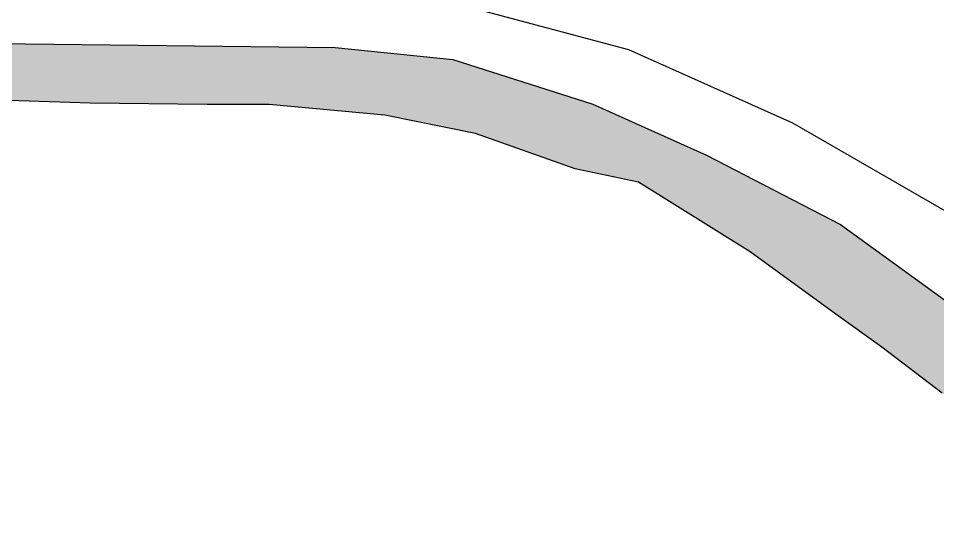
# Model space of a CAD drawing. Header units: millimetres. Extents: x 245 to 515, y 87 to 339.
# Drawn here: x 380.03 to 380.83, y 232.878 to 233.319 of the extents above; entities that cross this region are included whole.
import ezdxf

# ---------------------------------------------------------------- set-up
doc = ezdxf.new("R2010")
doc.units = ezdxf.units.MM
doc.layers.add('çziigi', color=10, linetype='Continuous')

msp = doc.modelspace()

# ---------------------------------------------------------------- hatches: boundary and pattern name
at = {"layer": 'çziigi'}
h = msp.add_hatch(color=256, dxfattribs=at)
h.dxf.hatch_style = 1
h.paths.add_polyline_path([(380.30544, 233.29372), (378.86923, 233.31052), (378.85509, 233.26419), (378.86098, 233.26385), (378.92165, 233.26157), (379.00636, 233.265), (379.10138, 233.26271), (379.18151, 233.265), (379.32918, 233.26042), (379.41046, 233.25928), (379.53982, 233.25928), (379.63483, 233.24784), (379.78185, 233.24293), (379.91693, 233.24751), (380.0211, 233.24751), (380.09208, 233.24522), (380.19396, 233.24408), (380.24776, 233.24408), (380.3485, 233.23492), (380.42749, 233.21891), (380.51449, 233.18803), (380.56944, 233.17659), (380.66674, 233.11597), (380.74133, 233.06169), (380.7814, 233.0331), (380.83405, 232.99306), (380.87755, 232.9679), (380.96799, 232.87182), (381.0115, 232.77308), (381.0447, 232.75021), (381.06302, 232.71475), (381.08706, 232.66785), (381.09965, 232.62324), (381.12483, 232.57978), (381.12712, 232.54051), (381.13513, 232.51078), (381.14429, 232.48447), (381.14887, 232.44786), (381.19008, 232.35865), (381.20924, 232.32906), (381.20814, 232.39535), (381.18871, 232.50462), (381.15851, 232.60915), (381.1186, 232.70937), (381.06354, 232.81087), (381.00099, 232.89815), (380.91681, 233.00076), (380.83592, 233.07404), (380.74533, 233.13977), (380.62885, 233.20012), (380.52963, 233.2443), (380.40777, 233.2831)])

# ---------------------------------------------------------------- linework, layer by layer
for p, q in [((375.91606, 233.34508), (380.30544, 233.29372)), ((380.56099, 233.29152), (380.4239, 233.32815)), ((380.30544, 233.29372), (380.40777, 233.2831)), ((380.70394, 233.2278), (380.56099, 233.29152)), ((380.40777, 233.2831), (380.52963, 233.2443)), ((380.09208, 233.24522), (380.0211, 233.24751)), ((380.19396, 233.24408), (380.09208, 233.24522)), ((380.24776, 233.24408), (380.19396, 233.24408)), ((380.3485, 233.23492), (380.24776, 233.24408)), ((380.52963, 233.2443), (380.62885, 233.20012)), ((380.42749, 233.21891), (380.3485, 233.23492)), ((380.86252, 233.13651), (380.70394, 233.2278)), ((380.51449, 233.18803), (380.42749, 233.21891)), ((380.62885, 233.20012), (380.74533, 233.13977)), ((380.56944, 233.17659), (380.51449, 233.18803)), ((380.66674, 233.11597), (380.56944, 233.17659)), ((380.74533, 233.13977), (380.83592, 233.07404)), ((380.74133, 233.06169), (380.66674, 233.11597)), ((380.7814, 233.0331), (380.74133, 233.06169)), ((380.83405, 232.99306), (380.7814, 233.0331))]:
    msp.add_line(p, q, dxfattribs=at)

doc.saveas('drawing.dxf')
